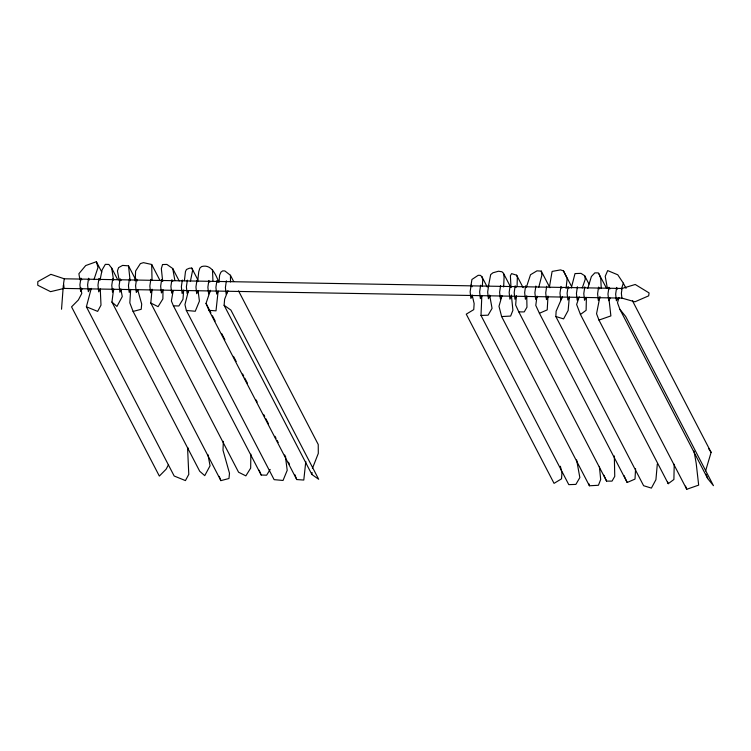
<?xml version="1.0" encoding="UTF-8"?>
<svg xmlns="http://www.w3.org/2000/svg" width="751" height="751" viewBox="0 0 751 751"><rect width="100%" height="100%" fill="white"/><g stroke="black" fill="none" stroke-linecap="round" stroke-linejoin="round"><path stroke-width="1.13" d="M163.014 289.623L162.883 298.907L158.076 306.661L150.791 303.01L152.087 289.21M250.862 454.186L250.665 468.117L245.859 475.871L238.574 472.219L150.791 303.01M586.39 297.396L586.118 310.294L580.448 314.481L668.24 483.691L673.9 479.495L674.22 464.259M517.063 286.441L517.345 277.297L516.66 275.204L511.6 273.627L510.389 275.701L510.971 287.089M135.199 280.968L135.612 271.027L140.39 263.601L143.46 262.653L151.693 264.474L159.775 280.048M223.357 441.344L222.991 450.178L229.487 473.252L228.989 478.509L220.878 480.631L133.096 311.43L129.829 302.878L130.665 289.379M576.627 459.903L579.847 477.58L575.876 484.404L568.779 484.639L480.997 315.439L481.832 295.669M503.668 286.985L504.081 276.988L503.489 273.336L501.968 271.759L498.476 271.233L492.956 272.773L490.675 274.594L488.441 286.309M657.322 463.949L655.923 479.692L651.389 488.103L643.616 485.709L555.834 316.5L556.125 311.233L562.452 296.729M547.995 296.082L547.216 309.891L539.406 313.28L535.773 305.375L537.04 296.11M635.59 468.737L635.008 479.091L627.188 482.489L539.406 313.28M482.32 286.525L482.752 279.776L481.87 276.64L480.33 275.335L478.162 275.326L471.928 279.475L470.877 286.14M61.535 309.224L63.337 285.211M183.685 289.97L182.981 299.264L178.841 305.986L173.406 305.817L171.397 301.01L173.143 290.825M516.369 295.734L515.665 305.037L518.791 311.89L606.583 481.1L612.018 481.119L614.75 476.387L614.327 455.941M224.108 305.291L230.895 310.079L318.677 479.279L311.89 474.491L224.108 305.291L224.624 299.245L227.985 290.646M311.89 474.491L312.059 472.482M219.029 281.954L219.611 275.213L220.954 272.115L222.69 270.867L224.859 270.933L230.454 275.288L233.683 281.522M569.333 296.992L568.141 310.492L563.597 318.893L555.834 316.5M218.137 291.097L216.006 310.839L208.966 310.351L206.027 303.404L210.43 290.271M305.798 461.461L303.789 480.049L296.748 479.56L208.966 310.351M197.673 281.672L198.752 271.684L199.888 268.06L201.653 266.549C211.773 263.779 215.734 275.044 218.945 282.216M566.076 288.45L567.155 278.518L563.503 270.942L560.584 269.891L552.107 271.421L549.413 287.089M184.389 280.667L185.478 271.533L186.483 269.478L189.299 268.257L191.758 268.069L197.682 279.494M207.952 454.665L210.055 465.798L204.741 475.646L199.719 471.271L111.937 302.062L113.636 288.9M64.276 278.79L63.572 283.587L64.107 288.422L621.903 298.1L634.924 301.808L648.667 295.847L649.089 292.928L635.224 284.479L622.072 288.468L64.276 278.79L50.871 274.34L37.813 281.625L37.747 285.249L50.561 291.66L64.107 288.422M112.753 278.687L111.777 285.361L112.519 292.083L113.955 289.557M150.829 279.344L149.853 286.018L150.594 292.74L152.031 290.224M182.333 280.039L181.357 286.722L182.099 293.444L183.535 290.919M187.365 280.132L186.389 286.807L187.13 293.528L188.567 291.003M196.922 280.292L195.945 286.976L196.687 293.697L198.123 291.172M226.38 280.808L225.403 287.483L226.145 294.204L227.581 291.688M480.612 285.22L479.636 291.895L480.377 298.616L481.813 296.101M488.648 285.361L487.671 292.036L488.413 298.757L489.849 296.232M500.588 285.568L499.612 292.242L500.354 298.964L501.79 296.438M535.885 286.028L534.9 292.702L535.641 299.424L537.087 296.898M546.7 286.215L545.724 292.89L546.465 299.611L547.901 297.086M577.406 286.741L576.43 293.425L577.172 300.147L578.608 297.621M584.776 286.873L583.79 293.547L584.531 300.269L585.977 297.753M622.072 288.468L621.368 293.265L621.903 298.1M599.946 296.514L596.557 313.749L598.96 320.086L686.743 489.286L698.665 485.118L696.196 463.301L694.008 451.079M100.108 279.823L102.07 269.985L105.347 264.343L108.857 264.446L111.739 268.201L117.672 279.616M188.107 447.943L187.675 450.131L188.783 474.36L185.441 480.593L174.176 476.012L86.393 306.802L91.265 288.384M190.36 281.522L192.65 270.191L191.758 268.069M188.492 290.534L184.953 304.596L186.342 310.445L274.124 479.654L283.043 480.452L287.211 470.304L285.399 456.505M538.786 287.164L541.856 275.298L541.283 271.12L536.965 270.848L530.506 274.735L526.545 286.732M571.267 288.065L575.013 273.589L580.983 273.355L584.653 275.711L588.962 284.019M502.015 295.641L498.993 306.295L501.621 316.565L589.413 485.775L598.425 485.277L600.687 479.495L599.382 466.437M619.012 297.546L617.5 302.784L619.904 309.365L707.695 478.565L713.45 485.681L625.667 316.471L619.904 309.365M705.593 470.943L711.113 452.374L632.483 300.813M587.789 288.393L591.394 276.518L594.83 272.885L598.35 272.895L606.648 288.478M621.415 289.173L623.33 283.165L617.763 274.791L607.672 270.585L605.222 276.312L607.418 288.534M93.95 279.625L97.977 267.506L96.391 261.714L85.698 265.554L78.893 273.711L79.897 279.776M579.265 296.758L576.627 304.474L580.448 314.481M582.278 287.933L585.292 279.109L584.653 275.711M312.407 468.455L318.302 453.407L318.236 444.498L238.527 290.862M168.571 464.55L166.149 469.168L159.343 476.068L71.561 306.859L78.367 299.968L81.756 293.491L80.977 287.774M82.094 289.004L80.657 291.529L79.916 284.807L80.892 278.133L81.784 279.86M89.782 289.144L88.346 291.66L87.604 284.939L88.58 278.264L89.482 279.992M100.155 289.323L98.719 291.839L97.977 285.117L98.954 278.443L99.855 280.17M121.324 289.689L119.888 292.205L119.146 285.483L120.122 278.809L121.024 280.536M130.636 289.848L129.2 292.374L128.459 285.652L129.435 278.968L130.336 280.705M137.762 289.97L136.325 292.496L135.584 285.774L136.56 279.1L137.461 280.827M162.845 290.412L161.409 292.928L160.667 286.206L161.643 279.532L162.545 281.259M173.087 290.59L171.65 293.106L170.909 286.384L171.885 279.71L172.786 281.437M210.055 291.379L208.618 293.904L207.877 287.182L208.853 280.498L209.754 282.235M218.09 291.519L216.654 294.045L215.912 287.323L216.898 280.639L217.79 282.376M472.323 295.932L470.886 298.457L470.145 291.735L471.13 285.051L472.022 286.788M511.347 296.607L509.91 299.133L509.169 292.411L510.145 285.727L511.037 287.464M516.369 296.692L514.933 299.217L514.191 292.496L515.177 285.821L516.068 287.549M526.845 296.72L525.409 299.245L524.658 292.524L525.644 285.849L526.535 287.577M562.17 297.34L560.734 299.856L559.993 293.134L560.969 286.46L561.87 288.187M569.296 297.462L567.859 299.987L567.118 293.256L568.094 286.582L568.995 288.318M599.777 297.987L598.34 300.513L597.599 293.791L598.575 287.117L599.467 288.844M610.15 298.166L608.714 300.691L607.972 293.97L608.948 287.295L609.85 289.022M617.838 298.307L616.402 300.822L615.66 294.101L616.637 287.426L617.538 289.154M270.182 469.431L266.624 475.195L261.188 475.026L173.406 305.817M598.96 320.086L610.882 315.908L608.808 297.537M133.096 311.43L141.207 309.299L141.704 304.042L137.677 289.755M501.621 316.565L510.642 316.068L512.905 310.285L511.384 295.059M480.997 315.439L488.094 315.195L492.065 308.37L489.643 295.115M518.791 311.89L524.236 311.909L526.967 307.187L526.733 295.819M135.518 279.344L128.515 265.845L122.601 265.403L118.583 267.628L117.438 270.989L119.325 281.005M186.342 310.445L195.26 311.252L199.428 301.095L198.067 290.75M86.393 306.802L97.649 311.383L101 305.15L100.258 288.994M179.198 280.987L172.739 268.529L166.882 264.427L162.526 264.549L161.334 268.698L162.704 281.494M111.937 302.062L116.949 306.436L122.272 296.589L120.798 288.797M708.644 448.647L711.113 452.374M623.33 283.165L626.024 288.356M563.503 270.942L571.586 286.516M541.283 271.12L549.901 287.736M516.66 275.204L523.118 287.661M503.489 273.336L510.492 286.826M481.87 276.64L487.258 287.023M206.027 303.404L210.871 312.754M212.486 315.861L215.18 321.053M221.648 333.51L224.878 339.743M233.495 356.35L236.189 361.541M242.648 373.998L243.728 376.073M244.807 378.147L247.492 383.339M256.11 399.945L257.189 402.029M263.657 414.486L264.728 416.561M265.807 418.636L268.501 423.827M274.96 436.284L276.039 438.359M277.119 440.433L278.199 442.508M284.657 454.965L285.737 457.04M288.431 462.231L289.501 464.315M96.391 261.714L101.779 272.097M624.015 475.571L627.188 482.489M603.898 475.223L606.583 481.1M259.179 470.22L261.188 475.026M294.814 474.604L296.748 479.56M667.47 481.691L668.24 483.691M219.245 476.359L220.878 480.631M685.541 486.122L686.743 489.286M706.09 474.181L707.695 478.565M599.11 273.937L600.772 278.64L601.251 288.525M588.887 483.719L589.413 485.775M560.377 466.258L561.926 472.783L561.532 478.828L554.05 483.362L466.258 314.162L473.75 309.619L474.144 303.573L472.079 294.88M172.739 268.529L174.889 280.63M111.739 268.201L113.551 280.161M128.515 265.845L130.083 280.405M212.486 269.759L212.955 281.437M151.693 264.474L152.031 280.198M230.454 275.288L230.501 281.972"/></g></svg>
